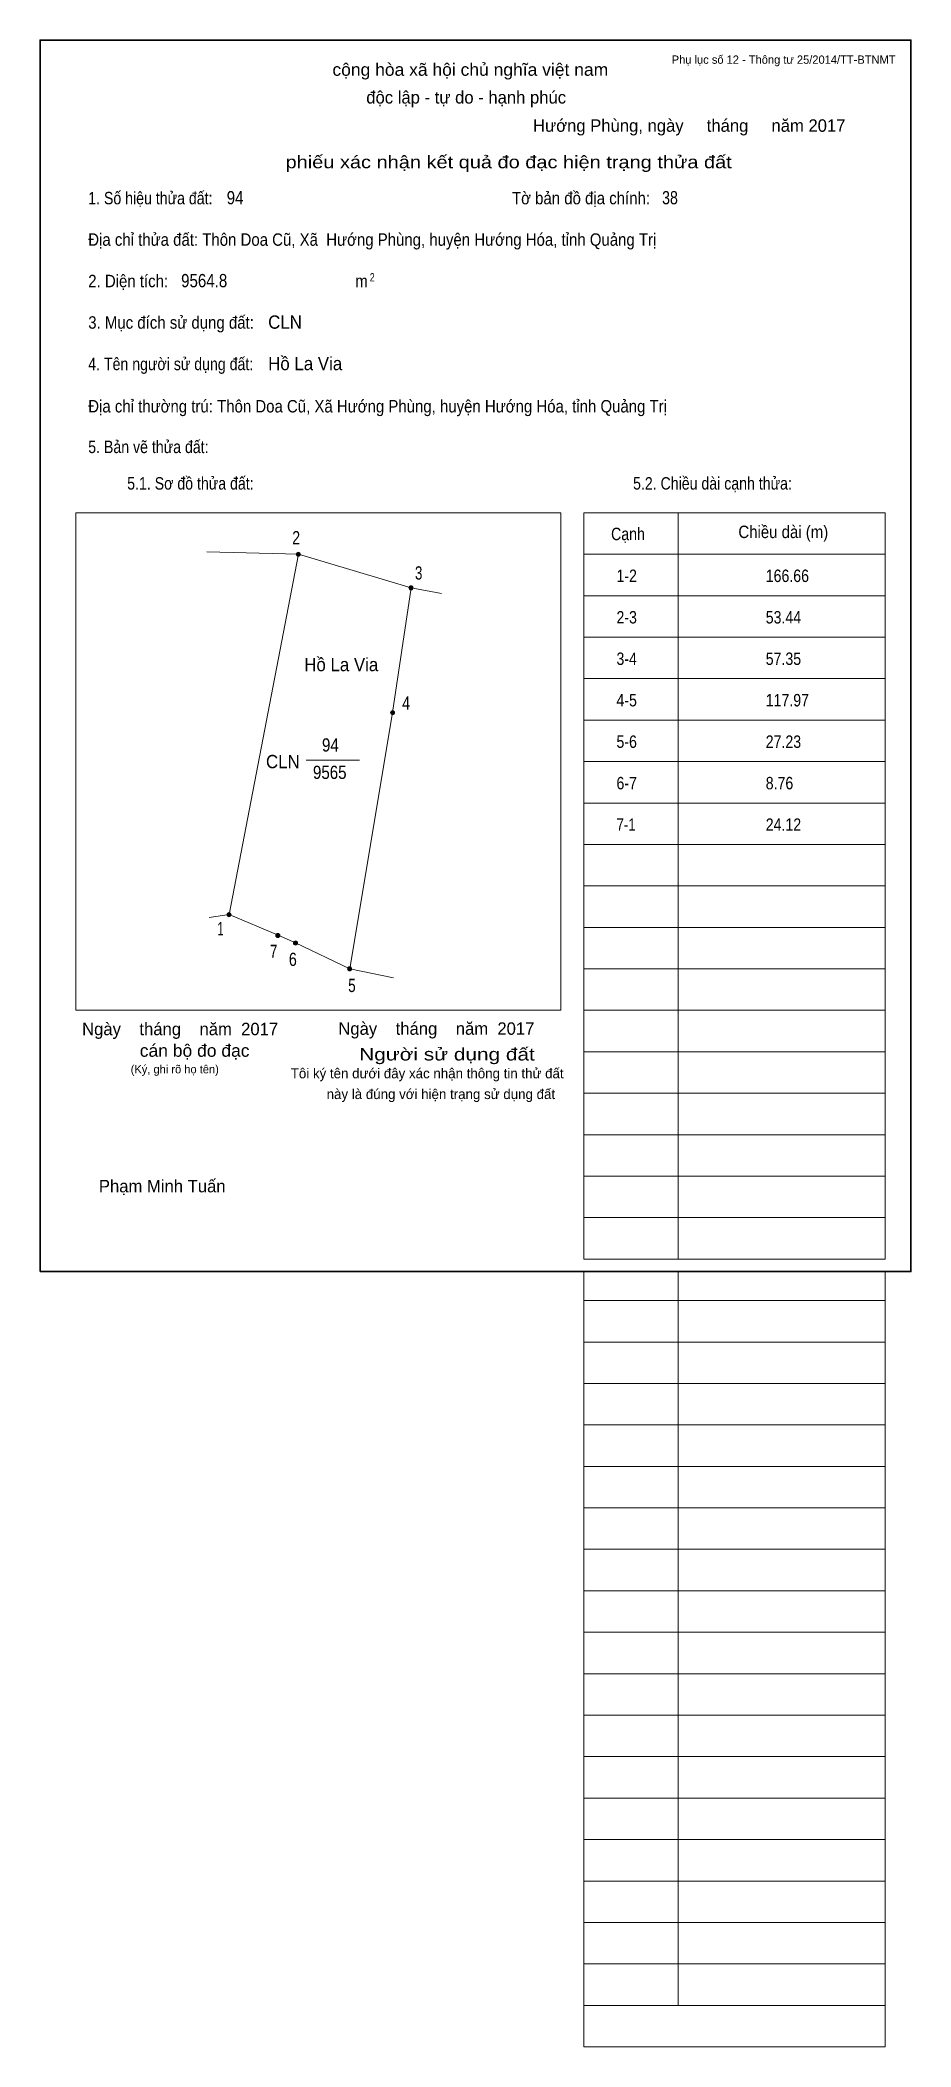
# Model space of a CAD drawing. Header units: centimetres. Extents: x 0 to 21, y -18.7 to 29.7.
import ezdxf
from ezdxf.enums import TextEntityAlignment as Align

# ---------------------------------------------------------------- set-up
doc = ezdxf.new("R2010")
doc.units = ezdxf.units.CM
doc.header["$LTSCALE"] = 0.12
doc.layers.add('30', color=7, linetype='Continuous')
doc.layers.add('34', color=7, linetype='Continuous')
for name, color, linetype, lineweight in [('32', 7, 'Continuous', 13), ('33', 7, 'Continuous', 13), ('6', 7, 'Continuous', 13), ('63', 7, 'Continuous', 13)]:
    doc.layers.add(name, color=color, linetype=linetype, lineweight=lineweight)

msp = doc.modelspace()

# ---------------------------------------------------------------- hatches: boundary and pattern name
at = {"layer": '32'}
for points in [[(6.2753, 17.3, 1), (6.1753, 17.3, 1)], [(8.996, 16.4917, 1), (8.896, 16.4917, 1)], [(8.5504, 13.479, 1), (8.4504, 13.479, 1)], [(4.604, 8.6086, 1), (4.504, 8.6086, 1)], [(5.7819, 8.1051, 1), (5.6819, 8.1051, 1)], [(6.21, 7.9224, 1), (6.11, 7.9224, 1)], [(7.5153, 7.3, 1), (7.4153, 7.3, 1)]]:
    msp.add_hatch(color=256, dxfattribs=at).paths.add_polyline_path(points)

# ---------------------------------------------------------------- linework, layer by layer
for centre in [(6.2253, 17.3), (8.946, 16.4917), (8.5004, 13.479), (4.554, 8.6086), (5.7319, 8.1051), (6.16, 7.9224), (7.4653, 7.3)]:
    msp.add_circle(centre, 0.05, dxfattribs=at)
at = {"layer": '33'}
msp.add_line((6.42, 12.33), (7.7, 12.33), dxfattribs=at)
at = {"layer": '6'}
for p, q in [((6.23, 17.3), (4.02, 17.36)), ((6.23, 17.3), (4.56, 8.61)), ((6.23, 17.3), (8.95, 16.49)), ((8.95, 16.49), (9.68, 16.35)), ((4.56, 8.61), (4.08, 8.54)), ((4.56, 8.61), (5.74, 8.11)), ((7.47, 7.3), (8.52, 7.08))]:
    msp.add_line(p, q, dxfattribs=at)
for points in [[(8.95, 16.49), (8.5, 13.48), (7.47, 7.3)], [(7.47, 7.3), (6.16, 7.93), (5.74, 8.11)]]:
    msp.add_lwpolyline(points, dxfattribs=at)
at = {"layer": '63'}
for p, q in [((0.86, 18.3), (12.56, 18.3)), ((0.86, 6.3), (0.86, 18.3)), ((12.56, 6.3), (12.56, 18.3)), ((13.11, 18.3), (20.38, 18.3)), ((13.11, 0.3), (13.11, 18.3)), ((15.39, 0.3), (15.39, 18.3)), ((20.38, 0.3), (20.38, 18.3)), ((13.11, 17.3), (20.38, 17.3)), ((13.11, 16.3), (20.38, 16.3)), ((13.11, 15.3), (20.38, 15.3)), ((13.11, 14.3), (20.38, 14.3)), ((13.11, 13.3), (20.38, 13.3)), ((13.11, 12.3), (20.38, 12.3)), ((13.11, 11.3), (20.38, 11.3)), ((13.11, 10.3), (20.38, 10.3)), ((13.11, 9.3), (20.38, 9.3)), ((13.11, 8.3), (20.38, 8.3)), ((13.11, 7.3), (20.38, 7.3)), ((0.86, 6.3), (12.56, 6.3)), ((13.11, 6.3), (20.38, 6.3)), ((13.11, 5.3), (20.38, 5.3)), ((13.11, 4.3), (20.38, 4.3)), ((13.11, 3.3), (20.38, 3.3)), ((13.11, 2.3), (20.38, 2.3)), ((13.11, 1.3), (20.38, 1.3)), ((13.11, 0.3), (20.38, 0.3)), ((13.11, -18.7), (13.11, 0)), ((15.39, -17.7), (15.39, 0)), ((20.38, -18.7), (20.38, 0)), ((13.11, -0.7), (20.38, -0.7)), ((13.11, -0.7), (20.38, -0.7)), ((13.11, -1.7), (20.38, -1.7)), ((13.11, -2.7), (20.38, -2.7)), ((13.11, -3.7), (20.38, -3.7)), ((13.11, -4.7), (20.38, -4.7)), ((13.11, -5.7), (20.38, -5.7)), ((13.11, -6.7), (20.38, -6.7)), ((13.11, -7.7), (20.38, -7.7)), ((13.11, -8.7), (20.38, -8.7)), ((13.11, -9.7), (20.38, -9.7)), ((13.11, -10.7), (20.38, -10.7)), ((13.11, -11.7), (20.38, -11.7)), ((13.11, -12.7), (20.38, -12.7)), ((13.11, -13.7), (20.38, -13.7)), ((13.11, -14.7), (20.38, -14.7)), ((13.11, -15.7), (20.38, -15.7)), ((13.11, -16.7), (20.38, -16.7)), ((13.11, -17.7), (20.38, -17.7)), ((13.11, -18.7), (20.38, -18.7))]:
    msp.add_line(p, q, dxfattribs=at)
at = {"layer": '63', "lineweight": 35}
msp.add_lwpolyline([(0, 0), (0, 29.7), (21, 29.7), (21, 0)], close=True, dxfattribs=at)

# ---------------------------------------------------------------- texts
at = {"layer": '30'}
for s, width, p in [('1-2', 0.85, (13.9, 16.63)), ('166.66', 0.85, (17.5, 16.63)), ('2-3', 0.85, (13.9, 15.63)), ('53.44', 0.85, (17.5, 15.63)), ('3-4', 0.85, (13.9, 14.63)), ('57.35', 0.85, (17.5, 14.63)), ('4-5', 0.85, (13.9, 13.63)), ('117.97', 0.85, (17.5, 13.63)), ('5-6', 0.85, (13.9, 12.63)), ('27.23', 0.85, (17.5, 12.63)), ('6-7', 0.85, (13.9, 11.63)), ('8.76', 0.85, (17.5, 11.63)), ('7-1', 0.8, (13.9, 10.63)), ('24.12', 0.85, (17.5, 10.63))]:
    msp.add_text(s, height=0.3, dxfattribs=dict(at, width=width)).set_placement(p)
at = {"layer": '32'}
for s, width, p in [('2', 0.8, (6.175, 17.54)), ('3', 0.75, (9.13, 16.69)), ('4', 0.8, (8.825, 13.55)), ('1', 0.65, (4.35, 8.11)), ('7', 0.75, (5.63, 7.56)), ('6', 0.8, (6.095, 7.37)), ('5', 0.75, (7.52, 6.74))]:
    msp.add_text(s, height=0.32, dxfattribs=dict(at, width=width)).set_placement(p, align=Align.CENTER)
at = {"layer": '33', "width": 0.85}
for s, p in [('94', (7, 12.54)), ('9565', (6.985, 11.88))]:
    msp.add_text(s, height=0.32, dxfattribs=at).set_placement(p, align=Align.CENTER)
at = {"layer": '33', "width": 0.95}
msp.add_text('CLN', height=0.32, dxfattribs=at).set_placement((6.26, 12.14), align=Align.RIGHT)
at = {"layer": '34'}
for s, width, p in [('94', 0.85, (4.5, 25.74)), ('38', 0.8, (15, 25.74)), ('9564.8', 0.85, (3.4, 23.74)), ('CLN', 0.95, (5.5, 22.74)), ('Hồ La Via', 0.95, (5.5, 21.74)), ('Hồ La Via', 0.95, (6.37, 14.48))]:
    msp.add_text(s, height=0.32, dxfattribs=dict(at, width=width)).set_placement(p)
at = {"layer": '63', "width": 1.05}
msp.add_text('cộng hòa xã hội chủ nghĩa việt nam', height=0.3, dxfattribs=at).set_placement((10.375, 28.84), align=Align.CENTER)
at = {"layer": '63'}
for s, height, p in [('Phụ lục số 12 - Thông tư 25/2014/TT-BTNMT', 0.2, (20.63, 29.13)), ('Ngày    tháng    năm  2017', 0.3, (5.74, 5.7)), ('Ngày    tháng    năm  2017', 0.3, (11.92, 5.71)), ('(Ký, ghi rõ họ tên)', 0.2, (4.31, 4.78))]:
    msp.add_text(s, height=height, dxfattribs=at).set_placement(p, align=Align.RIGHT)
for s, height, p in [('độc lập - tự do - hạnh phúc', 0.3, (10.275, 28.17)), ('Hướng Phùng, ngày     tháng     năm 2017', 0.3, (15.655, 27.49)), ('Tôi ký tên dưới đây xác nhận thông tin thử đất', 0.24, (9.335, 4.66)), ('này là đúng với hiện trạng sử dụng đất', 0.24, (9.665, 4.16)), ('Phạm Minh Tuấn', 0.3, (2.945, 1.91))]:
    msp.add_text(s, height=height, dxfattribs=at).set_placement(p, align=Align.CENTER)
for s, width, p in [('phiếu xác nhận kết quả đo đạc hiện trạng thửa đất', 1.2, (16.68, 26.61)), ('cán bộ đo đạc', 1.05, (5.05, 5.18)), ('Người sử dụng đất', 1.25, (11.93, 5.09))]:
    msp.add_text(s, height=0.3, dxfattribs=dict(at, width=width)).set_placement(p, align=Align.RIGHT)
for s, height, width, p in [('1. Số hiệu thửa đất:', 0.3, 0.85, (1.16, 25.74)), ('Tờ bản đồ địa chính:', 0.3, 0.9, (11.38, 25.74)), ('Địa chỉ thửa đất: Thôn Doa Cũ, Xã  Hướng Phùng, huyện Hướng Hóa, tỉnh Quảng Trị', 0.3, 0.9, (1.16, 24.74)), ('2. Diện tích:', 0.3, 0.9, (1.16, 23.74)), ('m', 0.3, 0.9, (7.6, 23.74)), ('2', 0.2, 0.8, (7.95, 23.88)), ('3. Mục đích sử dụng đất:', 0.3, 0.9, (1.16, 22.74)), ('4. Tên người sử dụng đất:', 0.3, 0.85, (1.16, 21.74)), ('Địa chỉ thường trú: Thôn Doa Cũ, Xã Hướng Phùng, huyện Hướng Hóa, tỉnh Quảng Trị', 0.3, 0.9, (1.16, 20.72)), ('5. Bản vẽ thửa đất:', 0.3, 0.85, (1.16, 19.74)), ('5.1. Sơ đồ thửa đất:', 0.3, 0.85, (2.1, 18.86)), ('5.2. Chiều dài cạnh thửa:', 0.3, 0.85, (14.3, 18.86)), ('Cạnh', 0.3, 0.85, (13.77, 17.64)), ('Chiều dài (m)', 0.3, 0.9, (16.84, 17.69))]:
    msp.add_text(s, height=height, dxfattribs=dict(at, width=width)).set_placement(p)

doc.saveas('drawing.dxf')
